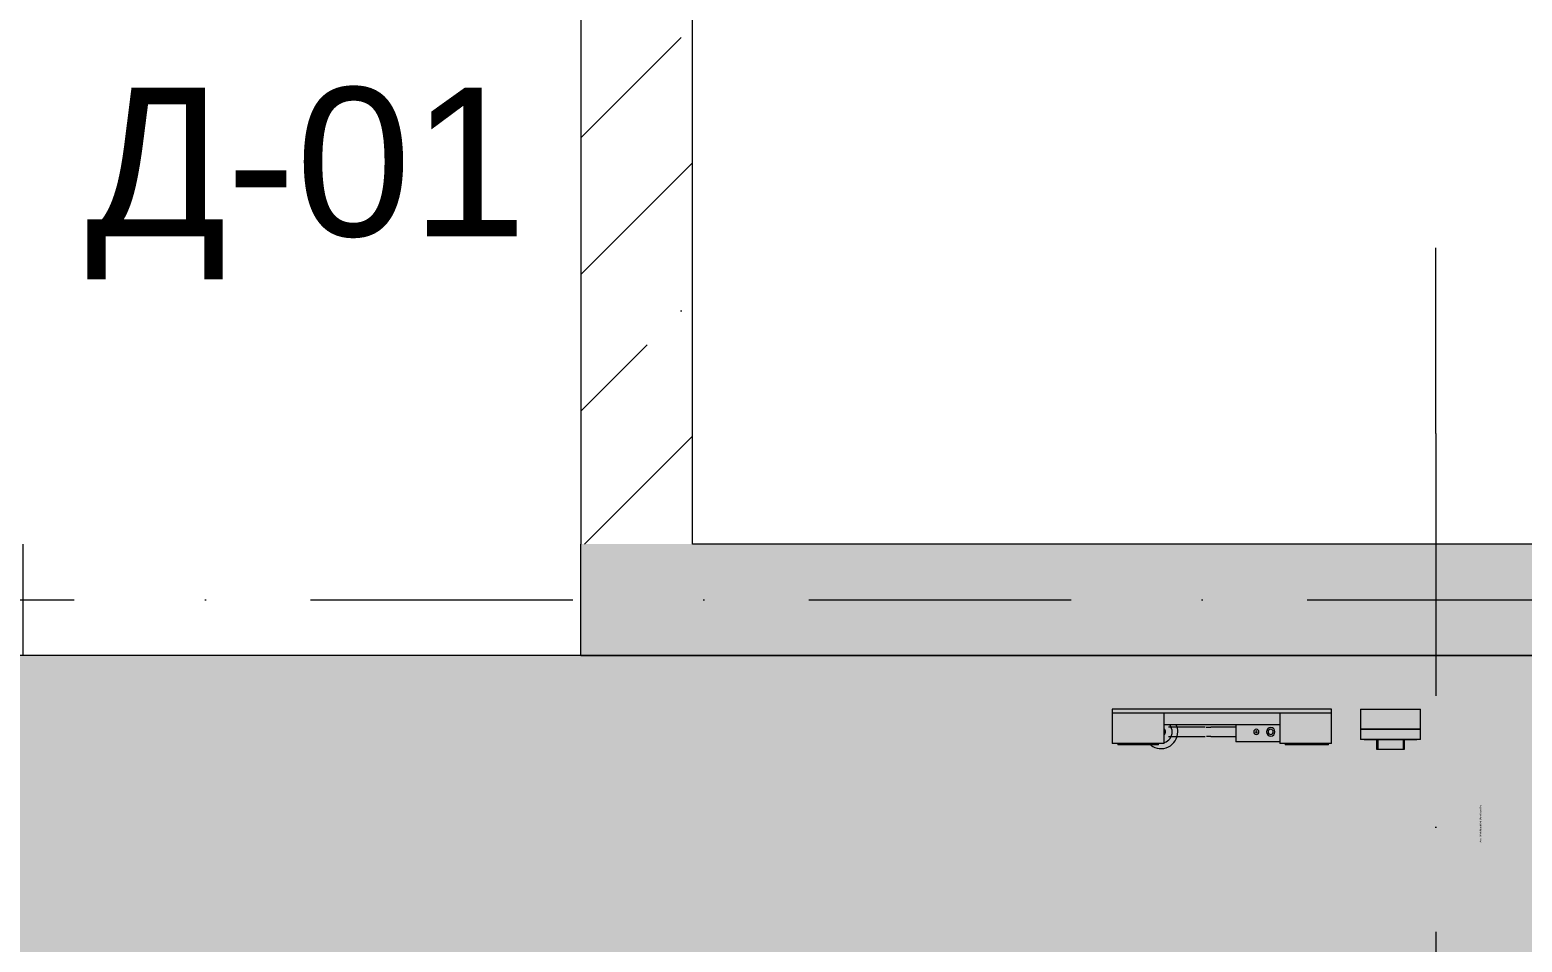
# Model space of a CAD drawing. Header units: millimetres. Extents: x -34838 to 729576, y -214038 to 121482.
# Drawn here: x 538660 to 542674, y -86659 to -84204 of the extents above; entities that cross this region are included whole.
import ezdxf
from ezdxf.enums import TextEntityAlignment as Align

# ---------------------------------------------------------------- set-up
doc = ezdxf.new("R2010")
doc.units = ezdxf.units.MM
doc.header["$MEASUREMENT"] = 0
doc.linetypes.add('Штрихпунктирная', pattern=[1340.555525, 705.555534, -352.777767, 0, -282.222223])
doc.layers.add('0_Ном._пера__202', color=7, linetype='Continuous', lineweight=13, true_color=0xe89b00)
doc.layers.add('Маркеры Дверей ARCHICAD_Ном._пера__5', color=7, linetype='Continuous', lineweight=0, true_color=0x5555ff)
for name, color, linetype, lineweight in [('0_Ном._пера__7', 7, 'Continuous', 60), ('А _ ОСІ КООРДИНАЦІЙНІ.3D_Ном._пера__105', 7, 'Continuous', 13), ('А _ ОСІ КООРДИНАЦІЙНІ.3D_Ном._пера__25', 7, 'Continuous', 0), ('АБ _ 0 _ СТІНИ _ ЗОВНІШНІ .3D_Ном._пера__47', 7, 'Continuous', 20), ('АП _ 0 _ ОБЛАДНАННЯ (НИЖНЄ).3D_Ном._пера__50', 7, 'Continuous', 20), ('Двери ARCHICAD_Ном._пера__47', 7, 'Continuous', 20)]:
    doc.layers.add(name, color=color, linetype=linetype, lineweight=lineweight)
for name, color, linetype in [('А _ ОСІ КООРДИНАЦІЙНІ.3D', 7, 'Continuous'), ('АБ _ 0 _ СТІНИ _ ЗОВНІШНІ .3D', 7, 'Continuous'), ('АП _ ТЕП _ ЗОНИ ПРИМІЩЕНЬ .3D', 7, 'Continuous'), ('Двери ARCHICAD', 7, 'Continuous')]:
    doc.layers.add(name, color=color, linetype=linetype)
doc.styles.add('СГЕНЕРИР_СТИЛЬ_1', font='Arial.ttf')
pattern_1 = [(45, (518441.76, -97737.7), (-367.6955, 367.6955), []), (45, (518257.9, -97553.85), (-367.6955, 367.6955), [390, -130, 0, -130])]

# ---------------------------------------------------------------- blocks, each defined once
blk = doc.blocks.new('Прямоугольный Дверной Проем 22')
at = {"layer": 'Двери ARCHICAD_Ном._пера__47', "color": 7, "linetype": 'Continuous', "lineweight": 20}
for p, q in [((-750, 0), (-750, 300)), ((750, 0), (750, 300))]:
    blk.add_line(p, q, dxfattribs=at)
blk = doc.blocks.new('Маркер Двери 22')
at = {"layer": 'Маркеры Дверей ARCHICAD_Ном._пера__5', "color": 173, "lineweight": 0, "true_color": 0x5555ff, "style": 'СГЕНЕРИР_СТИЛЬ_1'}
blk.add_attdef('AC_WIDO_ID', text='', height=400, dxfattribs=at).set_placement((-581.5, 708.4), align=Align.BOTTOM_LEFT)
blk = doc.blocks.new('Стена_56_1', base_point=(518366.8, -85737.7))
at = {"layer": 'АБ _ 0 _ СТІНИ _ ЗОВНІШНІ .3D', "linetype": 'Continuous', "lineweight": 0, "true_color": 0x000000}
h = blk.add_hatch(dxfattribs=at)
h.set_pattern_fill('М___БЕТОН_АРМОВАНИЙ___З__C0', color=18, style=0, pattern_type=2)
h.set_pattern_definition(pattern_1)
h.paths.add_polyline_path([(614291.8, -85587.7), (540141.8, -85587.7), (540141.8, -85887.7), (614271.8, -85887.7), (614291.8, -85874.1)])
at = {"layer": 'АБ _ 0 _ СТІНИ _ ЗОВНІШНІ .3D_Ном._пера__47', "color": 7, "linetype": 'Continuous', "lineweight": 20}
blk.add_line((540141.8, -85887.7), (540141.8, -85587.7), dxfattribs=at)
at = {"layer": 'АБ _ 0 _ СТІНИ _ ЗОВНІШНІ .3D_Ном._пера__47', "color": 7, "linetype": 'Continuous', "lineweight": 20, "flags": 128}
for points in [[(614591.8, -85587.7), (540441.8, -85587.7)], [(540141.8, -85887.7), (614271.8, -85887.7)]]:
    blk.add_lwpolyline(points, dxfattribs=at)
at = {"layer": 'Двери ARCHICAD', "color": 7, "linetype": 'Continuous', "lineweight": 18, "zscale": 1000}
blk.add_blockref('Прямоугольный Дверной Проем 22', (539391.8, -85887.7), dxfattribs=at)
at = {"layer": 'Маркеры Дверей ARCHICAD_Ном._пера__5', "color": 7, "lineweight": 0}
ref = blk.add_blockref('Маркер Двери 22', (539391.8, -85587.7), dxfattribs=at)
ref.add_attrib('AC_WIDO_ID', 'Д-01', dxfattribs={"color": 7, "lineweight": 0, "height": 400, "style": 'СГЕНЕРИР_СТИЛЬ_1'}).set_placement((538810.3, -84879.3), align=Align.BOTTOM_LEFT)
blk = doc.blocks.new('Стена_63_1', base_point=(540141.8, -85737.7))
at = {"layer": 'АБ _ 0 _ СТІНИ _ ЗОВНІШНІ .3D', "linetype": 'Continuous', "lineweight": 0, "true_color": 0x000000}
h = blk.add_hatch(dxfattribs=at)
h.set_pattern_fill('М___БЕТОН_АРМОВАНИЙ___З__C0', color=18, style=0, pattern_type=2)
h.set_pattern_definition(pattern_1)
h.paths.add_polyline_path([(540441.8, -85587.7), (540441.8, -78987.7), (540141.8, -78987.7), (540141.8, -85587.7)])
at = {"layer": 'АБ _ 0 _ СТІНИ _ ЗОВНІШНІ .3D_Ном._пера__47', "color": 7, "linetype": 'Continuous', "lineweight": 20, "flags": 128}
for points in [[(540141.8, -78987.7), (540141.8, -85587.7)], [(540441.8, -85587.7), (540441.8, -78987.7)]]:
    blk.add_lwpolyline(points, dxfattribs=at)
blk = doc.blocks.new('Стандартный Маркер Сетки')
at = {"layer": 'А _ ОСІ КООРДИНАЦІЙНІ.3D_Ном._пера__105', "color": 7, "linetype": 'Штрихпунктирная', "lineweight": 13}
for q in [(0, 0), (18399.2, 0)]:
    blk.add_line((500, 0), q, dxfattribs=at)
at = {"layer": 'А _ ОСІ КООРДИНАЦІЙНІ.3D_Ном._пера__25', "color": 7, "lineweight": 0, "style": 'СГЕНЕРИР_СТИЛЬ_1'}
blk.add_attdef('AC_MarkerText_1', text='', height=700, rotation=90, dxfattribs=at).set_placement((19899.2, 40), align=Align.MIDDLE_CENTER)
blk = doc.blocks.new('Стандартный Маркер Сетки_2')
at = {"layer": 'А _ ОСІ КООРДИНАЦІЙНІ.3D_Ном._пера__105', "color": 7, "linetype": 'Штрихпунктирная', "lineweight": 13}
blk.add_line((500, 0), (99754.182117, 0), dxfattribs=at)
at = {"layer": 'А _ ОСІ КООРДИНАЦІЙНІ.3D_Ном._пера__25', "color": 7, "lineweight": 0, "style": 'СГЕНЕРИР_СТИЛЬ_1'}
blk.add_attdef('AC_MarkerText_1', text='', height=700, dxfattribs=at).set_placement((-1000, 40.005), align=Align.MIDDLE_CENTER)

msp = doc.modelspace()

# ---------------------------------------------------------------- hatches: boundary and pattern name
at = {"layer": '0_Ном._пера__202', "linetype": 'Continuous', "lineweight": 0, "true_color": 0x3a2600}
h = msp.add_hatch(color=38, dxfattribs=at)
h.paths.add_polyline_path([(537345.8, -89145.7), (537345.8, -85887.7), (549367.8, -85887.7), (549367.8, -91535.7), (548746.8, -91535.7), (548466.8, -91537.7), (548466.8, -91937.7), (548746.8, -91937.7), (548746.8, -93917.7), (524541.8, -93917.7), (524541.8, -91939.1), (524641.8, -91937.7), (524641.8, -91537.7), (524541.8, -91535.7), (524541.8, -89145.7)])
h.paths.add_polyline_path([(548441.8, -93667.7), (548441.8, -93567.7), (540441.8, -93567.7), (540441.8, -89237.7), (546311.8, -89237.7), (546311.8, -86887.7), (546215.8, -86887.7), (546211.8, -86887.7), (546211.8, -89137.7), (540441.8, -89137.7), (540441.8, -88437.7), (539841.8, -88437.7), (539841.8, -88542.3), (538499.8, -88542.3), (538499.8, -86772.3), (538399.8, -86772.3), (538399.8, -88642.3), (539841.8, -88642.3), (539841.8, -88900), (539841.8, -89237.7), (540341.8, -89237.7), (540341.8, -93567.7), (528441.8, -93567.7), (528441.8, -93667.7)], flags=0)
h.paths.add_polyline_path([(530641.8, -91937.7), (530241.8, -91937.7), (530241.8, -91537.7), (530641.8, -91537.7)], flags=0)
h.paths.add_polyline_path([(536241.8, -91537.7), (536641.8, -91537.7), (536641.8, -91937.7), (536241.8, -91937.7)], flags=0)
h.paths.add_polyline_path([(542641.8, -91937.7), (542241.8, -91937.7), (542241.8, -91537.7), (542641.8, -91537.7)], flags=0)
h.paths.add_polyline_path([(548016.8, -91937.7), (548016.8, -91537.7), (548416.8, -91537.7), (548416.8, -91937.7)], flags=0)

# ---------------------------------------------------------------- linework, layer by layer
at = {"layer": 'АП _ 0 _ ОБЛАДНАННЯ (НИЖНЄ).3D_Ном._пера__50', "color": 7, "linetype": 'Continuous', "lineweight": 20}
for p, q in [((541571.3, -86032), (541571.3, -86042)), ((542161.3, -86032), (541571.3, -86032)), ((541571.3, -86042), (541571.3, -86124.4)), ((541571.3, -86042), (542161.3, -86042)), ((541711, -86124.4), (541711, -86042)), ((542021.6, -86042), (542021.6, -86124.4)), ((542161.3, -86042), (542161.3, -86032)), ((542161.3, -86124.4), (542161.3, -86042)), ((542238.8, -86032), (542238.8, -86086)), ((542238.8, -86032), (542251.7, -86032)), ((542251.7, -86032), (542387.9, -86032)), ((542387.9, -86032), (542400.8, -86032)), ((542400.8, -86086), (542400.8, -86032)), ((542021.6, -86074.4), (541711, -86074.4)), ((541806.3, -86080.4), (541722.6, -86080.4)), ((541903.3, -86080.4), (541836.3, -86080.4)), ((541903.3, -86074.4), (541903.3, -86119.3)), ((542251.7, -86086), (542238.8, -86086)), ((542238.8, -86086), (542238.8, -86113)), ((542238.8, -86086), (542251.7, -86086)), ((542387.9, -86086), (542251.7, -86086)), ((542251.7, -86086), (542387.9, -86086)), ((542400.8, -86086), (542387.9, -86086)), ((542387.9, -86086), (542400.8, -86086)), ((542400.8, -86113), (542400.8, -86086)), ((541591.3, -86124.4), (541571.3, -86124.4)), ((541586.3, -86124.4), (541586.3, -86127.5)), ((541591.3, -86127.5), (541586.3, -86127.5)), ((541691, -86124.4), (541591.3, -86124.4)), ((541691, -86127.5), (541591.3, -86127.5)), ((541605.1, -86127.9), (541601.9, -86127.9)), ((541611.9, -86127.9), (541605.1, -86127.9)), ((541618.6, -86127.9), (541611.9, -86127.9)), ((541621.9, -86127.9), (541618.6, -86127.9)), ((541711, -86124.4), (541691, -86124.4)), ((541696, -86127.5), (541691, -86127.5)), ((541696, -86127.5), (541696, -86124.4)), ((541722.6, -86105.4), (541806.3, -86105.4)), ((541836.3, -86105.4), (541903.3, -86105.4)), ((542021.6, -86119.3), (541903.3, -86119.3)), ((542041.6, -86124.4), (542021.6, -86124.4)), ((542036.6, -86124.4), (542036.6, -86127.5)), ((542041.6, -86127.5), (542036.6, -86127.5)), ((542141.3, -86124.4), (542041.6, -86124.4)), ((542141.3, -86127.5), (542041.6, -86127.5)), ((542122.5, -86127.9), (542075.9, -86127.9)), ((542152.5, -86127.9), (542122.5, -86127.9)), ((542161.3, -86124.4), (542141.3, -86124.4)), ((542146.3, -86127.5), (542141.3, -86127.5)), ((542146.3, -86127.5), (542146.3, -86124.4)), ((542152.5, -86127.9), (542152.5, -86124.4)), ((542251.7, -86113), (542238.8, -86113)), ((542255.2, -86114), (542248.8, -86114)), ((542387.9, -86113), (542251.7, -86113)), ((542384.3, -86114), (542255.2, -86114)), ((542282.9, -86140), (542282.9, -86114)), ((542285.4, -86140), (542282.9, -86140)), ((542285.4, -86114), (542285.4, -86140)), ((542298.2, -86140), (542285.4, -86140)), ((542319.8, -86140), (542298.2, -86140)), ((542341.4, -86140), (542319.8, -86140)), ((542354.2, -86140), (542341.4, -86140)), ((542354.2, -86114), (542354.2, -86140)), ((542356.6, -86140), (542354.2, -86140)), ((542356.6, -86114), (542356.6, -86140)), ((542390.8, -86114), (542384.3, -86114)), ((542400.8, -86113), (542387.9, -86113))]:
    msp.add_line(p, q, dxfattribs=at)
at = {"layer": 'АП _ 0 _ ОБЛАДНАННЯ (НИЖНЄ).3D_Ном._пера__50', "color": 7, "linetype": 'Continuous', "lineweight": 20, "flags": 128}
for points in [[(541711, -86101.2), (541711.3, -86100.9), (541711.6, -86100.5), (541711.9, -86100.2), (541712.2, -86099.8), (541712.4, -86099.4), (541712.7, -86099), (541712.9, -86098.6), (541713.2, -86098.1), (541713.4, -86097.7), (541713.5, -86097.3), (541713.7, -86096.8), (541713.9, -86096.4), (541714, -86095.9), (541714.1, -86095.5), (541714.2, -86095), (541714.3, -86094.5), (541714.3, -86094.1), (541714.4, -86093.6), (541714.4, -86093.1), (541714.4, -86092.9)], [(541714.4, -86092.9), (541714.4, -86092.4), (541714.4, -86091.9), (541714.3, -86091.4), (541714.3, -86091), (541714.2, -86090.5), (541714.1, -86090), (541713.9, -86089.6), (541713.8, -86089.1), (541713.6, -86088.7), (541713.5, -86088.2), (541713.3, -86087.8), (541713.1, -86087.4), (541712.8, -86087), (541712.6, -86086.5), (541712.3, -86086.2), (541712.1, -86085.8), (541711.8, -86085.4), (541711.5, -86085), (541711.1, -86084.7)], [(541821.3, -86080.4), (541821.3, -86080.4), (541821.3, -86080.4), (541821.2, -86080.4), (541821.1, -86080.4), (541821, -86080.4), (541820.9, -86080.4), (541820.7, -86080.4), (541820.5, -86080.4), (541820.3, -86080.4), (541820.1, -86080.4), (541819.9, -86080.4), (541819.6, -86080.4), (541819.3, -86080.4), (541819, -86080.4), (541818.7, -86080.4), (541818.3, -86080.4), (541818, -86080.4), (541817.6, -86080.4), (541817.2, -86080.4), (541816.8, -86080.4), (541816.3, -86080.4), (541815.9, -86080.4), (541815.4, -86080.4), (541814.9, -86080.4), (541814.4, -86080.4), (541813.9, -86080.4), (541813.4, -86080.4), (541812.8, -86080.4), (541812.3, -86080.4), (541811.7, -86080.4), (541811.2, -86080.4), (541810.6, -86080.4), (541810, -86080.4), (541809.4, -86080.4), (541808.8, -86080.4), (541808.3, -86080.4), (541807.7, -86080.4), (541807.1, -86080.4), (541806.5, -86080.4), (541806.3, -86080.4)], [(541824.3, -86080.4), (541824.6, -86080.4), (541825, -86080.4), (541825.4, -86080.4), (541825.8, -86080.4), (541826.3, -86080.4), (541826.7, -86080.4), (541827.2, -86080.4), (541827.7, -86080.4), (541828.2, -86080.4), (541828.7, -86080.4), (541829.2, -86080.4), (541829.8, -86080.4), (541830.3, -86080.4), (541830.9, -86080.4), (541831.4, -86080.4), (541832, -86080.4), (541832.6, -86080.4), (541833.2, -86080.4), (541833.8, -86080.4), (541834.3, -86080.4), (541834.9, -86080.4), (541835.5, -86080.4), (541836.1, -86080.4), (541836.3, -86080.4)], [(541806.3, -86105.4), (541806.9, -86105.4), (541807.5, -86105.4), (541808.1, -86105.4), (541808.7, -86105.4), (541809.3, -86105.4), (541809.9, -86105.4), (541810.4, -86105.4), (541811, -86105.4), (541811.6, -86105.4), (541812.1, -86105.4), (541812.7, -86105.4), (541813.2, -86105.4), (541813.8, -86105.4), (541814.3, -86105.4), (541814.8, -86105.4), (541815.3, -86105.4), (541815.7, -86105.4), (541816.2, -86105.4), (541816.6, -86105.4), (541817.1, -86105.4), (541817.5, -86105.4), (541817.9, -86105.4), (541818.2, -86105.4), (541818.6, -86105.4), (541818.9, -86105.4), (541819.2, -86105.4), (541819.5, -86105.4), (541819.8, -86105.4), (541820.1, -86105.4), (541820.3, -86105.4), (541820.5, -86105.4), (541820.7, -86105.4), (541820.8, -86105.4), (541821, -86105.4), (541821.1, -86105.4), (541821.2, -86105.4), (541821.2, -86105.4), (541821.3, -86105.4), (541821.3, -86105.4)], [(541836.3, -86105.4), (541835.7, -86105.4), (541835.1, -86105.4), (541834.5, -86105.4), (541833.9, -86105.4), (541833.3, -86105.4), (541832.7, -86105.4), (541832.2, -86105.4), (541831.6, -86105.4), (541831, -86105.4), (541830.5, -86105.4), (541829.9, -86105.4), (541829.4, -86105.4), (541828.8, -86105.4), (541828.3, -86105.4), (541827.8, -86105.4), (541827.3, -86105.4), (541826.9, -86105.4), (541826.4, -86105.4), (541826, -86105.4), (541825.5, -86105.4), (541825.1, -86105.4), (541824.7, -86105.4), (541824.4, -86105.4)]]:
    msp.add_lwpolyline(points, dxfattribs=at)
at = {"layer": 'АП _ 0 _ ОБЛАДНАННЯ (НИЖНЄ).3D_Ном._пера__50', "color": 7, "linetype": 'Continuous', "lineweight": 20}
for centre, radius, start, end in [((541702.5, -86092.9), 45, 232.0514, 0), ((541702.5, -86092.9), 30, 288, 0), ((541702.5, -86092.9), 30, 0, 36), ((541702.5, -86092.9), 45, 0, 24.5446), ((541958.8, -86092.9), 7, 0, 180), ((541958.8, -86092.9), 7, 180, 0), ((541958.8, -86092.9), 2.52, 0, 180), ((541958.8, -86092.9), 2.52, 180, 0), ((541997.5, -86092.9), 11.5, 0, 180), ((541997.5, -86092.9), 11.5, 180, 0), ((541997.5, -86092.9), 7, 0, 180), ((541997.5, -86092.9), 7, 180, 0)]:
    msp.add_arc(centre, radius, start, end, dxfattribs=at)
at = {"layer": 'АП _ ТЕП _ ЗОНИ ПРИМІЩЕНЬ .3D', "color": 254, "linetype": 'Continuous', "lineweight": 0, "true_color": 0xddc2d0, "flags": 128}
msp.add_lwpolyline([(524561.8, -93897.7), (548726.8, -93897.7), (548726.8, -91937.7), (548466.8, -91937.7), (548466.8, -91537.7), (548726.8, -91537.7), (548726.8, -91517.7), (549367.8, -91517.7), (549367.8, -85937.7), (572843.8, -85937.7), (572843.8, -85887.7), (524561.8, -85887.7), (524561.8, -85937.7), (524561.8, -91537.7), (524641.8, -91537.7), (524641.8, -91937.7), (524561.8, -91937.7)], close=True, dxfattribs=at)

# ---------------------------------------------------------------- block references
at = {"layer": 'А _ ОСІ КООРДИНАЦІЙНІ.3D', "color": 7, "linetype": 'Continuous', "lineweight": 60, "zscale": 1000}
msp.add_blockref('Стандартный Маркер Сетки_2', (513441.8, -85737.7), dxfattribs=at)
at = {"layer": 'А _ ОСІ КООРДИНАЦІЙНІ.3D', "color": 7, "linetype": 'Continuous', "lineweight": 60, "zscale": 1000, "rotation": 270}
msp.add_blockref('Стандартный Маркер Сетки', (542441.8, -84790.6), dxfattribs=at)
at = {"layer": 'АБ _ 0 _ СТІНИ _ ЗОВНІШНІ .3D', "color": 7, "lineweight": 20}
for name, p in [('Стена_63_1', (540141.8, -85737.7)), ('Стена_56_1', (518366.8, -85737.7))]:
    msp.add_blockref(name, p, dxfattribs=at)

# ---------------------------------------------------------------- texts
at = {"layer": '0_Ном._пера__7', "color": 7, "linetype": 'Continuous', "lineweight": 60, "insert": (542565.9, -86390.5), "char_height": 5, "attachment_point": 7, "rotation": 90, "style": 'СГЕНЕРИР_СТИЛЬ_1'}
msp.add_mtext('\\A1;{\\pql;\\fArial|b0|i0|c204|p34;AecDbMvBlockRef (AecBase80)}', dxfattribs=at)

doc.saveas('drawing.dxf')
